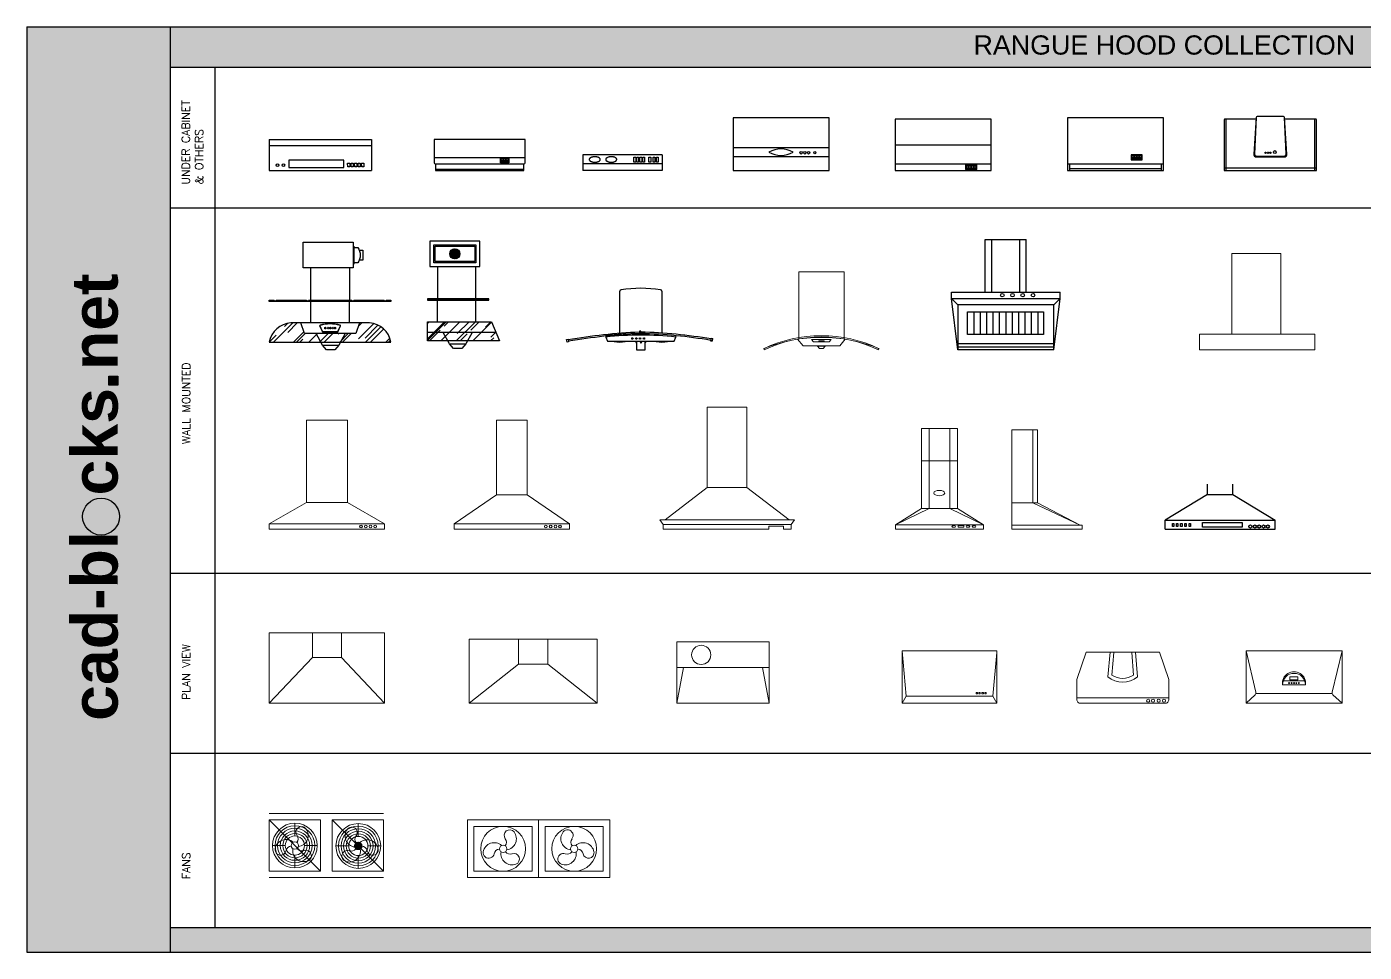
# Model space of a CAD drawing. Header units: millimetres. Extents: x 2424 to 19614, y 10629 to 17856.
# Drawn here: x 2424 to 12868, y 10629 to 17856 of the extents above; entities that cross this region are included whole.
import ezdxf

# ---------------------------------------------------------------- set-up
doc = ezdxf.new("R2010")
doc.units = ezdxf.units.MM
doc.layers.add('www.cad-blocks.net', color=7, linetype='Continuous')
doc.styles.get("Standard").update_dxf_attribs({"font": 'arial.ttf'})

# ---------------------------------------------------------------- blocks, each defined once
blk = doc.blocks.new('A$C36E23643')
at = {"linetype": 'Continuous'}
for p, q in [((0, 242), (799, 242)), ((0, 242), (0, 0)), ((799, 242), (799, 0)), ((0, 194), (799, 194)), ((0, 0), (799, 0)), ((581, 79), (152, 79)), ((152, 79), (152, 22)), ((152, 22), (581, 22)), ((581, 22), (581, 79)), ((613, 28), (611, 55)), ((611, 55), (628, 55)), ((628, 28), (613, 28)), ((628, 55), (628, 28)), ((639, 55), (656, 55)), ((640, 28), (639, 55)), ((656, 28), (640, 28)), ((656, 55), (656, 28)), ((668, 28), (666, 55)), ((666, 55), (683, 55)), ((683, 28), (668, 28)), ((683, 55), (683, 28)), ((695, 28), (693, 55)), ((693, 55), (710, 55)), ((710, 28), (695, 28)), ((710, 55), (710, 28)), ((722, 28), (720, 55)), ((720, 55), (737, 55)), ((737, 28), (722, 28)), ((737, 55), (737, 28))]:
    blk.add_line(p, q, dxfattribs=at)
for centre in [(64, 40), (110, 40)]:
    blk.add_circle(centre, 10.2, dxfattribs=at)
blk = doc.blocks.new('A$C606A7FB1')
for p, q in [((0, 240), (0, 58)), ((710, 240), (0, 240)), ((710, 58), (710, 240)), ((8, 50), (702, 50))]:
    blk.add_line(p, q)
at = {"linetype": 'ByBlock'}
for p, q in [((0, 100), (710, 100)), ((10, 50), (10, 0)), ((10, 10), (700, 10)), ((522, 77), (537, 77)), ((542, 77), (557, 77)), ((562, 77), (577, 77)), ((700, 0), (700, 50)), ((10, 0), (700, 0))]:
    blk.add_line(p, q, dxfattribs=at)
blk.add_lwpolyline([(518, 94), (582, 94), (582, 60), (518, 60)], close=True, dxfattribs=at)
for points in [[(524, 91), (535, 91, -0.414214), (538, 88), (538, 65, -0.414214), (535, 62), (524, 62, -0.414214), (521, 65), (521, 88, -0.414214)], [(524, 90), (535, 90, -0.414214), (537, 88), (537, 65, -0.414214), (535, 63), (524, 63, -0.414214), (522, 65), (522, 88, -0.414214)], [(544, 91), (555, 91, -0.414214), (558, 88), (558, 65, -0.414214), (555, 62), (544, 62, -0.414214), (541, 65), (541, 88, -0.414214)], [(544, 90), (555, 90, -0.414214), (557, 88), (557, 65, -0.414214), (555, 63), (544, 63, -0.414214), (542, 65), (542, 88, -0.414214)], [(564, 91), (575, 91, -0.414214), (578, 88), (578, 65, -0.414214), (575, 62), (564, 62, -0.414214), (561, 65), (561, 88, -0.414214)], [(564, 90), (575, 90, -0.414214), (577, 88), (577, 65, -0.414214), (575, 63), (564, 63, -0.414214), (562, 65), (562, 88, -0.414214)]]:
    blk.add_lwpolyline(points, format="xyb", close=True, dxfattribs=at)
for centre, start, end in [((8, 58), 180, 270), ((702, 58), 270, 0)]:
    blk.add_arc(centre, 8, start, end)
blk = doc.blocks.new('A$C7E8F0CE5')
for p, q in [((0, 410), (0, 0)), ((750, 410), (0, 410)), ((750, 0), (750, 410)), ((750, 175), (0, 175)), ((750, 105), (0, 105)), ((0, 0), (750, 0))]:
    blk.add_line(p, q)
for centre, radius in [((530, 137), 9.36), ((559, 137), 9.36), ((588, 137), 9.36), ((637, 138), 8.51)]:
    blk.add_circle(centre, radius)
for centre, radius, start, end in [((373, -30), 197, 61.2838, 118.7162), ((373, 302), 185, 239.357, 300.643)]:
    blk.add_arc(centre, radius, start, end)
blk = doc.blocks.new('A$C214B6FE5')
for p, q in [((0, 400), (0, 0)), ((750, 400), (0, 400)), ((750, 0), (750, 400)), ((0, 200), (750, 200)), ((0, 50), (750, 50)), ((0, 0), (750, 0))]:
    blk.add_line(p, q)
at = {"linetype": 'ByBlock'}
for p, q in [((557, 27), (572, 27)), ((577, 27), (592, 27)), ((597, 27), (612, 27)), ((617, 27), (632, 27))]:
    blk.add_line(p, q, dxfattribs=at)
for points in [[(551, 7), (638, 7), (638, 45), (551, 45)], [(553, 9), (636, 9), (636, 43), (553, 43)]]:
    blk.add_lwpolyline(points, close=True)
for points in [[(559, 41), (570, 41, -0.414214), (573, 38), (573, 15, -0.414214), (570, 12), (559, 12, -0.414214), (556, 15), (556, 38, -0.414214)], [(559, 40), (570, 40, -0.414214), (572, 38), (572, 15, -0.414214), (570, 13), (559, 13, -0.414214), (557, 15), (557, 38, -0.414214)], [(579, 41), (590, 41, -0.414214), (593, 38), (593, 15, -0.414214), (590, 12), (579, 12, -0.414214), (576, 15), (576, 38, -0.414214)], [(579, 40), (590, 40, -0.414214), (592, 38), (592, 15, -0.414214), (590, 13), (579, 13, -0.414214), (577, 15), (577, 38, -0.414214)], [(599, 41), (610, 41, -0.414214), (613, 38), (613, 15, -0.414214), (610, 12), (599, 12, -0.414214), (596, 15), (596, 38, -0.414214)], [(599, 40), (610, 40, -0.414214), (612, 38), (612, 15, -0.414214), (610, 13), (599, 13, -0.414214), (597, 15), (597, 38, -0.414214)], [(619, 41), (630, 41, -0.414214), (633, 38), (633, 15, -0.414214), (630, 12), (619, 12, -0.414214), (616, 15), (616, 38, -0.414214)], [(619, 40), (630, 40, -0.414214), (632, 38), (632, 15, -0.414214), (630, 13), (619, 13, -0.414214), (617, 15), (617, 38, -0.414214)]]:
    blk.add_lwpolyline(points, format="xyb", close=True, dxfattribs=at)
blk = doc.blocks.new('A$C76AB4C65')
for p, q in [((0, 410), (0, 0)), ((748, 410), (0, 410)), ((748, 0), (748, 410)), ((0, 50), (748, 50)), ((15, 50), (15, 0)), ((15, 15), (733, 15)), ((733, 0), (733, 50)), ((0, 0), (748, 0))]:
    blk.add_line(p, q)
at = {"linetype": 'ByBlock'}
for p, q in [((502, 101), (517, 101)), ((522, 101), (537, 101)), ((542, 101), (557, 101)), ((562, 101), (577, 101))]:
    blk.add_line(p, q, dxfattribs=at)
for points in [[(496, 82), (583, 82), (583, 120), (496, 120)], [(498, 84), (581, 84), (581, 118), (498, 118)]]:
    blk.add_lwpolyline(points, close=True)
for points in [[(504, 115), (515, 115, -0.414214), (518, 112), (518, 89, -0.414214), (515, 86), (504, 86, -0.414214), (501, 89), (501, 112, -0.414214)], [(504, 114), (515, 114, -0.414214), (517, 112), (517, 89, -0.414214), (515, 87), (504, 87, -0.414214), (502, 89), (502, 112, -0.414214)], [(524, 115), (535, 115, -0.414214), (538, 112), (538, 89, -0.414214), (535, 86), (524, 86, -0.414214), (521, 89), (521, 112, -0.414214)], [(524, 114), (535, 114, -0.414214), (537, 112), (537, 89, -0.414214), (535, 87), (524, 87, -0.414214), (522, 89), (522, 112, -0.414214)], [(544, 115), (555, 115, -0.414214), (558, 112), (558, 89, -0.414214), (555, 86), (544, 86, -0.414214), (541, 89), (541, 112, -0.414214)], [(544, 114), (555, 114, -0.414214), (557, 112), (557, 89, -0.414214), (555, 87), (544, 87, -0.414214), (542, 89), (542, 112, -0.414214)], [(564, 115), (575, 115, -0.414214), (578, 112), (578, 89, -0.414214), (575, 86), (564, 86, -0.414214), (561, 89), (561, 112, -0.414214)], [(564, 114), (575, 114, -0.414214), (577, 112), (577, 89, -0.414214), (575, 87), (564, 87, -0.414214), (562, 89), (562, 112, -0.414214)]]:
    blk.add_lwpolyline(points, format="xyb", close=True, dxfattribs=at)
blk = doc.blocks.new('A$C77DF18DA')
for p, q in [((462, 420), (258, 420)), ((0, 395), (0, 0)), ((249, 400), (5, 400)), ((12, 400), (12, 0)), ((250, 413), (231, 126)), ((250, 413), (237, 127)), ((483, 127), (470, 413)), ((489, 126), (470, 413)), ((715, 400), (471, 400)), ((708, 0), (708, 400)), ((720, 0), (720, 395)), ((251, 105), (469, 105)), ((252, 111), (468, 111)), ((0, 20), (720, 20)), ((0, 0), (720, 0))]:
    blk.add_line(p, q)
for centre, radius in [((322, 138), 5.32), ((341, 138), 5.32), ((360, 138), 5.32), ((395, 143), 11)]:
    blk.add_circle(centre, radius)
for centre, radius, start, end in [((258, 412), 8, 90, 176.367), ((462, 412), 8, 3.633, 90), ((5, 395), 5, 90, 180), ((715, 395), 5, 0, 90), ((251, 125), 20, 176.367, 270), ((252, 126), 15, 177.567, 270), ((468, 126), 15, 270, 2.433), ((469, 125), 20, 270, 3.633)]:
    blk.add_arc(centre, radius, start, end)
blk = doc.blocks.new('A$C5C6746E5')
for p, q in [((620, 120), (0, 120)), ((0, 120), (0, 0)), ((620, 120), (620, 0)), ((620, 50), (0, 50)), ((620, 0), (0, 0))]:
    blk.add_line(p, q)
at = {"flags": 128}
for points in [[(137, 85), (137, 86), (137, 88), (137, 89), (136, 91), (135, 92), (134, 94), (133, 95), (131, 96), (129, 97), (128, 99), (126, 100), (124, 101), (121, 102), (119, 103), (116, 103), (114, 104), (111, 105), (108, 105), (106, 106), (103, 106), (100, 106), (97, 106), (94, 106), (91, 106), (88, 106), (85, 106), (82, 105), (79, 105), (77, 104), (74, 104), (72, 103), (69, 102), (67, 101), (65, 100), (63, 99), (61, 98), (59, 97), (57, 96), (56, 94), (55, 93), (54, 92), (53, 90), (52, 89), (52, 87), (52, 86), (52, 84), (52, 83), (52, 81), (53, 80), (54, 78), (55, 77), (56, 76), (57, 74), (59, 73), (61, 72), (63, 71), (65, 70), (67, 69), (69, 68), (72, 67), (74, 66), (77, 66), (79, 65), (82, 65), (85, 64), (88, 64), (91, 64), (94, 64), (97, 64), (100, 64), (103, 64), (106, 64), (108, 65), (111, 65), (114, 66), (116, 67), (119, 67), (121, 68), (124, 69), (126, 70), (128, 71), (129, 73), (131, 74), (133, 75), (134, 76), (135, 78), (136, 79), (137, 81), (137, 82), (137, 84)], [(266, 85), (266, 86), (266, 88), (265, 89), (264, 91), (263, 92), (262, 94), (261, 95), (260, 96), (258, 97), (256, 99), (254, 100), (252, 101), (250, 102), (247, 103), (245, 103), (242, 104), (240, 105), (237, 105), (234, 106), (231, 106), (228, 106), (225, 106), (222, 106), (219, 106), (216, 106), (214, 106), (211, 105), (208, 105), (205, 104), (203, 104), (200, 103), (198, 102), (195, 101), (193, 100), (191, 99), (189, 98), (187, 97), (186, 96), (185, 94), (183, 93), (182, 92), (182, 90), (181, 89), (181, 87), (180, 86), (180, 84), (181, 83), (181, 81), (182, 80), (182, 78), (183, 77), (185, 76), (186, 74), (187, 73), (189, 72), (191, 71), (193, 70), (195, 69), (198, 68), (200, 67), (203, 66), (205, 66), (208, 65), (211, 65), (214, 64), (216, 64), (219, 64), (222, 64), (225, 64), (228, 64), (231, 64), (234, 64), (237, 65), (240, 65), (242, 66), (245, 67), (247, 67), (250, 68), (252, 69), (254, 70), (256, 71), (258, 73), (260, 74), (261, 75), (262, 76), (263, 78), (264, 79), (265, 81), (266, 82), (266, 84)]]:
    blk.add_lwpolyline(points, close=True, dxfattribs=at)
for points in [[(414, 65), (400, 65), (400, 102), (414, 102)], [(435, 65), (422, 65), (422, 102), (435, 102)], [(461, 65), (447, 65), (447, 102), (461, 102)], [(482, 65), (469, 65), (469, 102), (482, 102)], [(531, 65), (517, 65), (517, 102), (531, 102)], [(564, 65), (550, 65), (550, 102), (564, 102)], [(589, 65), (576, 65), (576, 102), (589, 102)]]:
    blk.add_lwpolyline(points, close=True)
blk = doc.blocks.new('A$C63E36FB4')
at = {"ltscale": 1000}
for p, q in [((414, 133), (414, 457)), ((744, 457), (744, 133)), ((304, 110), (305, 99)), ((568, 144), (568, 122)), ((579, 144), (568, 144)), ((568, 122), (579, 122)), ((579, 122), (579, 144)), ((853, 99), (854, 110)), ((0, 81), (11, 83)), ((5, 59), (0, 81)), ((15, 61), (5, 59)), ((11, 83), (15, 61)), ((305, 99), (318, 66)), ((318, 66), (840, 66)), ((370, 64), (370, 66)), ((370, 64), (458, 64)), ((458, 66), (458, 64)), ((541, 66), (541, 59)), ((541, 59), (546, 59)), ((546, 66), (546, 0)), ((546, 0), (612, 0)), ((577, 59), (577, 66)), ((584, 59), (577, 59)), ((584, 66), (584, 59)), ((612, 0), (612, 66)), ((617, 59), (612, 59)), ((617, 66), (617, 59)), ((700, 64), (700, 66)), ((788, 64), (700, 64)), ((788, 66), (788, 64)), ((840, 66), (853, 99)), ((1125, 68), (1130, 90)), ((1136, 66), (1125, 68)), ((1130, 90), (1140, 88)), ((1140, 88), (1136, 66))]:
    blk.add_line(p, q, dxfattribs=at)
for centre in [(514, 88), (544, 88), (573, 88), (603, 88)]:
    blk.add_circle(centre, 5.66, dxfattribs=at)
for centre, radius, start, end in [((425, 457), 11, 90, 180), ((579, -517), 997, 81.1114, 98.8886), ((733, 457), 11, 0, 90), ((764, -4232), 4374, 92.5695, 99.9017), ((765, -4235), 4366, 92.5799, 99.8946), ((579, -2371), 2496, 90.2523, 96.325), ((579, -2371), 2485, 90, 96.325), ((459, -3908), 4048, 80.479, 88.2986), ((459, -3910), 4039, 80.488, 88.2915), ((579, -2371), 2496, 83.675, 90), ((579, -2371), 2485, 83.675, 90), ((414, 292), 232, 259.085, 280.915), ((545, 58), 3.83, 157.6084, 288.7068), ((580, 58), 3.83, 157.6084, 22.3916), ((613, 58), 3.83, 251.2932, 22.3916), ((744, 292), 232, 259.085, 280.915)]:
    blk.add_arc(centre, radius, start, end, dxfattribs=at)
blk = doc.blocks.new('A$C5EDC545E')
at = {"ltscale": 1000}
h = blk.add_hatch(dxfattribs=at)
h.set_pattern_fill('AR-RROOF', color=256, scale=5, angle=45, style=0)
h.set_pattern_definition([(45, (-25163.13, -12504.26), (107.7631, 287.3682), [1905, -254, 635, -127]), (45, (-25088.6, -12339.92), (-209.24, 29.6348), [381, -41.91, 762, -95.25]), (45, (-25194.56, -12383.03), (406.8056, 527.14103), [1016, -177.8, 508, -127])])
h.paths.add_polyline_path([(782, 209), (705, 209), (675, 126), (592, 126), (555, 59), (950, 59, 0.350321)])
h.paths.add_polyline_path([(592, 126), (366, 126), (403, 59), (555, 59)])
h.paths.add_polyline_path([(366, 126), (275, 126), (245, 209), (168, 209, 0.350321), (0, 59), (403, 59)])
for p, q in [((660, 799), (660, 679)), ((625, 639), (325, 639)), ((0, 382), (950, 382)), ((325, 209), (325, 377)), ((625, 209), (625, 377)), ((416, 35), (542, 35))]:
    blk.add_line(p, q, dxfattribs=at)
for points in [[(325, 387), (325, 639), (265, 639), (265, 839), (655, 839), (655, 639), (625, 639), (625, 387)], [(702, 779), (730, 779), (730, 700), (702, 700)], [(705, 209), (675, 126), (275, 126), (245, 209)], [(592, 126), (542, 35), (511, 0), (446, 0), (416, 35), (366, 126)]]:
    blk.add_lwpolyline(points, dxfattribs=at)
blk.add_lwpolyline([(655, 809), (660, 809), (660, 799), (690, 799, -0.328449), (690, 679), (660, 679), (660, 669), (655, 669)], format="xyb", dxfattribs=at)
for points in [[(289, 387, 0.811251), (305, 387), (645, 387, 0.811251), (661, 387), (896, 387, 0.811251), (912, 387), (950, 387), (950, 377), (0, 377), (0, 387), (38, 387, 0.811251), (54, 387)], [(168, 209, 0.350321), (0, 59), (950, 59, 0.350321), (782, 209)], [(416, 141), (534, 141, 0.296734), (538, 144), (557, 186, 0.394813), (554, 192, 0.149794), (396, 192, 0.394813), (393, 186), (412, 144, 0.296734)], [(416, 143), (534, 143, 0.296734), (536, 145), (555, 186, 0.379299), (553, 190, 0.149595), (397, 190, 0.379299), (395, 186), (414, 145, 0.296734)]]:
    blk.add_lwpolyline(points, format="xyb", close=True, dxfattribs=at)
for centre in [(438, 169), (460, 169), (477, 169), (496, 169), (513, 169)]:
    blk.add_ellipse(centre, major_axis=(0, -6.59), ratio=0.728813, dxfattribs=at)
blk = doc.blocks.new('A$C4D057CBC')
at = {"ltscale": 1000}
h = blk.add_hatch(dxfattribs=at)
h.set_pattern_fill('ANSI31', color=256, scale=2, style=0)
h.set_pattern_definition([(45, (-26309.847, -12504.26), (-4.490128, 4.490128), [])])
h.paths.add_polyline_path([(255, 739, 1), (175, 739, 1)])
h = blk.add_hatch(dxfattribs=at)
h.set_pattern_fill('AR-RROOF', color=256, scale=5, angle=45, style=0)
h.set_pattern_definition([(45, (-26309.85, -12504.26), (107.7631, 287.3682), [1905, -254, 635, -127]), (45, (-26235.31, -12339.92), (-209.24, 29.6348), [381, -41.91, 762, -95.25]), (45, (-26341.28, -12383.03), (406.8056, 527.14103), [1016, -177.8, 508, -127])])
h.paths.add_polyline_path([(500, 209), (0, 209), (0, 126), (536, 126)])
h.paths.add_polyline_path([(124, 126), (0, 126), (1, 59), (161, 59)])
h.paths.add_polyline_path([(350, 126), (124, 126), (161, 59), (313, 59)])
h.paths.add_polyline_path([(536, 126), (350, 126), (313, 59), (564, 59)])
for p, q in [((80, 639), (380, 639)), ((224, 679), (254, 679)), ((0, 382), (480, 382)), ((80, 209), (80, 377)), ((380, 209), (380, 377)), ((536, 126), (0, 126)), ((174, 35), (300, 35))]:
    blk.add_line(p, q, dxfattribs=at)
for points in [[(380, 387), (380, 639), (410, 639), (410, 839), (20, 839), (20, 639), (80, 639), (80, 387)], [(350, 126), (300, 35), (270, 0), (205, 0), (174, 35), (124, 126)]]:
    blk.add_lwpolyline(points, dxfattribs=at)
for points in [[(380, 809), (380, 669), (50, 669), (50, 809)], [(60, 799), (370, 799), (370, 679), (60, 679)], [(480, 377), (480, 387), (0, 387), (0, 377)], [(564, 59), (0, 59), (0, 126), (0, 209), (500, 209)]]:
    blk.add_lwpolyline(points, close=True, dxfattribs=at)
blk.add_circle((215, 739), 40, dxfattribs=at)
blk = doc.blocks.new('A$C2C4B4A80')
for p, q in [((330, 270), (330, 350)), ((530, 270), (530, 350)), ((330, 270), (0, 70)), ((330, 270), (530, 270)), ((530, 270), (860, 70)), ((0, 70), (860, 70)), ((0, 0), (0, 70)), ((57, 44), (69, 44)), ((57, 20), (57, 44)), ((69, 20), (57, 20)), ((69, 44), (69, 20)), ((88, 44), (100, 44)), ((88, 20), (88, 44)), ((100, 20), (88, 20)), ((100, 44), (100, 20)), ((121, 44), (133, 44)), ((121, 20), (121, 44)), ((133, 20), (121, 20)), ((133, 44), (133, 20)), ((153, 44), (165, 44)), ((153, 20), (153, 44)), ((165, 20), (153, 20)), ((165, 44), (165, 20)), ((187, 44), (199, 44)), ((187, 20), (187, 44)), ((199, 20), (187, 20)), ((199, 44), (199, 20)), ((293, 52), (602, 52)), ((293, 14), (293, 52)), ((602, 14), (293, 14)), ((602, 52), (602, 14)), ((860, 0), (860, 70)), ((0, 0), (860, 0))]:
    blk.add_line(p, q)
for centre in [(666, 20), (701, 20), (735, 20), (769, 20), (802, 20)]:
    blk.add_circle(centre, 12.1)
blk = doc.blocks.new('A$C2EC52A36')
at = {"lineweight": 5}
for p, q in [((290, 850), (610, 850)), ((290, 208), (290, 850)), ((290, 850), (290, 607)), ((610, 850), (610, 208)), ((610, 850), (610, 607)), ((0, 40), (290, 208)), ((610, 208), (290, 208)), ((610, 208), (900, 40)), ((900, 40), (0, 40)), ((0, 40), (0, 0)), ((900, 0), (900, 40)), ((0, 0), (900, 0))]:
    blk.add_line(p, q, dxfattribs=at)
for centre in [(716, 20), (753, 20), (790, 20), (826, 20)]:
    blk.add_circle(centre, 10.7, dxfattribs=at)
blk = doc.blocks.new('A$C41CE16C3')
at = {"lineweight": 5}
for p, q in [((330, 266), (330, 850)), ((330, 850), (570, 850)), ((570, 850), (570, 266)), ((0, 40), (330, 266)), ((570, 266), (330, 266)), ((570, 266), (900, 40)), ((0, 40), (0, 0)), ((900, 40), (0, 40)), ((900, 0), (900, 40)), ((0, 0), (900, 0))]:
    blk.add_line(p, q, dxfattribs=at)
for centre in [(716, 20), (753, 20), (790, 20), (826, 20)]:
    blk.add_circle(centre, 10.7, dxfattribs=at)
blk = doc.blocks.new('A$C7FED5E5C')
at = {"lineweight": 5}
for p, q in [((370, 325), (370, 951)), ((370, 951), (680, 951)), ((680, 325), (680, 951)), ((40, 72), (370, 325)), ((680, 325), (370, 325)), ((680, 325), (1010, 72)), ((1050, 72), (0, 72)), ((0, 72), (25, 36)), ((25, 36), (25, 0)), ((25, 36), (1025, 36)), ((1050, 72), (1025, 36)), ((1025, 36), (1025, 0)), ((852, 0), (25, 0)), ((1025, 0), (965, 0))]:
    blk.add_line(p, q, dxfattribs=at)
blk.add_lwpolyline([(852, 0), (852, 22), (965, 22), (965, 0)], dxfattribs=at)
blk = doc.blocks.new('A$C7F207689')
at = {"lineweight": 5}
for p, q in [((204, 784), (484, 784)), ((204, 160), (204, 784)), ((264, 160), (264, 784)), ((424, 160), (424, 784)), ((484, 160), (484, 784)), ((204, 533), (484, 533)), ((204, 160), (0, 32)), ((264, 160), (0, 32)), ((204, 160), (484, 160)), ((424, 160), (688, 32)), ((484, 160), (688, 32)), ((0, 0), (0, 32)), ((0, 32), (344, 32)), ((688, 32), (344, 32)), ((688, 0), (688, 32)), ((344, 0), (0, 0)), ((344, 0), (688, 0))]:
    blk.add_line(p, q, dxfattribs=at)
blk.add_lwpolyline([(489, 28), (534, 28), (534, 15), (489, 15)], close=True, dxfattribs=at)
for centre, major_axis, ratio in [((343, 281), (42.4, 0), 0.499629), ((456, 20), (14.3, 0), 0.444445), ((566, 20), (14.3, 0), 0.444445), ((615, 20), (14.3, 0), 0.444445)]:
    blk.add_ellipse(centre, major_axis=major_axis, ratio=ratio, dxfattribs=at)
blk = doc.blocks.new('A$C47431D45')
at = {"lineweight": 5}
for p, q in [((200, 774), (0, 774)), ((0, 0), (0, 774)), ((164, 204), (164, 774)), ((200, 774), (200, 204)), ((200, 204), (0, 204)), ((164, 204), (535, 29)), ((535, 29), (200, 204)), ((550, 29), (0, 29)), ((550, 0), (550, 29)), ((0, 0), (550, 0))]:
    blk.add_line(p, q, dxfattribs=at)
blk = doc.blocks.new('A$C74694381')
at = {"lineweight": 5}
for p, q in [((273, 84), (273, 608)), ((273, 608), (627, 608)), ((627, 85), (627, 608)), ((0, 9), (4, 0)), ((264, 83), (307, 31)), ((307, 31), (593, 31)), ((373, 81), (389, 61)), ((373, 81), (527, 81)), ((389, 61), (511, 61)), ((420, 27), (450, 27)), ((420, 27), (436, 11)), ((429, 70), (429, 67)), ((438, 70), (429, 70)), ((429, 67), (438, 67)), ((436, 11), (450, 11)), ((438, 67), (438, 70)), ((439, 70), (439, 67)), ((449, 70), (439, 70)), ((439, 67), (449, 67)), ((449, 67), (449, 70)), ((480, 27), (450, 27)), ((464, 11), (450, 11)), ((451, 70), (451, 67)), ((460, 70), (451, 70)), ((451, 67), (460, 67)), ((460, 67), (460, 70)), ((461, 70), (461, 67)), ((471, 70), (461, 70)), ((461, 67), (471, 67)), ((480, 27), (464, 11)), ((471, 67), (471, 70)), ((527, 81), (511, 61)), ((637, 84), (593, 31)), ((896, 0), (900, 9))]:
    blk.add_line(p, q, dxfattribs=at)
for radius in [1048, 1038]:
    blk.add_arc((450, -938), radius, 64.5792, 115.4208, dxfattribs=at)
at = {"lineweight": 9}
blk.add_arc((450, -1095), 1192, 67.8292, 112.1708, dxfattribs=at)
blk = doc.blocks.new('A$C271D2F1F')
at = {"lineweight": 5}
for p, q in [((336, 357), (0, 0)), ((564, 357), (900, 0))]:
    blk.add_line(p, q, dxfattribs=at)
for points in [[(900, 550), (0, 550), (0, 0), (900, 0)], [(336, 550), (564, 550), (564, 357), (336, 357)]]:
    blk.add_lwpolyline(points, close=True, dxfattribs=at)
blk = doc.blocks.new('A$C683E490C')
at = {"lineweight": 5}
for p, q in [((386, 307), (0, 0)), ((614, 307), (1000, 0))]:
    blk.add_line(p, q, dxfattribs=at)
for points in [[(0, 500), (1000, 500), (1000, 0), (0, 0)], [(386, 500), (614, 500), (614, 307), (386, 307)]]:
    blk.add_lwpolyline(points, close=True, dxfattribs=at)
blk = doc.blocks.new('A$C148A6BC1')
at = {"lineweight": 5}
for p, q in [((0, 0), (52, 280)), ((0, 280), (720, 280)), ((720, 0), (668, 280))]:
    blk.add_line(p, q, dxfattribs=at)
blk.add_lwpolyline([(0, 0), (720, 0), (720, 480), (0, 480)], close=True, dxfattribs=at)
blk.add_circle((190, 378), 75, dxfattribs=at)
blk = doc.blocks.new('A$C30FE0C29')
at = {"lineweight": -3}
for p, q in [((265, 749), (265, 860)), ((265, 860), (585, 860)), ((315, 450), (315, 860)), ((535, 450), (535, 860)), ((585, 450), (585, 860)), ((265, 450), (265, 749)), ((0, 400), (0, 450)), ((850, 400), (850, 450)), ((50, 350), (0, 400)), ((50, 0), (0, 400)), ((800, 350), (50, 350)), ((50, 350), (50, 0)), ((800, 0), (850, 400)), ((800, 350), (850, 400)), ((800, 0), (800, 350)), ((127, 119), (127, 296)), ((177, 119), (177, 296)), ((227, 119), (227, 296)), ((277, 119), (277, 296)), ((327, 119), (327, 296)), ((377, 119), (377, 296)), ((427, 119), (427, 296)), ((477, 119), (477, 296)), ((527, 119), (527, 296)), ((577, 119), (577, 296)), ((627, 119), (627, 296)), ((677, 119), (677, 296)), ((50, 50), (800, 50))]:
    blk.add_line(p, q, dxfattribs=at)
blk.add_line((0, 450), (850, 450))
for points in [[(0, 400), (850, 400)], [(800, 20), (50, 20)], [(800, 0), (50, 0)]]:
    blk.add_lwpolyline(points, dxfattribs=at)
blk.add_lwpolyline([(127, 296), (719, 296), (719, 119), (127, 119)], close=True, dxfattribs=at)
for centre in [(398, 426), (477, 426), (557, 426), (638, 426)]:
    blk.add_circle(centre, 13.8, dxfattribs=at)
blk = doc.blocks.new('A$C1B6832E8')
at = {"lineweight": 5}
for p, q in [((252, 752), (252, 121)), ((634, 752), (252, 752)), ((634, 121), (634, 752)), ((0, 121), (0, 0)), ((900, 121), (0, 121)), ((252, 121), (634, 121)), ((900, 0), (900, 121)), ((0, 0), (900, 0))]:
    blk.add_line(p, q, dxfattribs=at)
blk = doc.blocks.new('A$C3C606D9F')
at = {"lineweight": 5}
for p, q in [((0, 410), (0, 0)), ((740, 410), (0, 410)), ((0, 410), (32, 56)), ((708, 56), (740, 398)), ((740, 0), (740, 410)), ((32, 56), (0, 0)), ((32, 56), (708, 56)), ((577, 75), (577, 85)), ((577, 85), (588, 85)), ((588, 75), (577, 75)), ((588, 85), (588, 75)), ((599, 75), (599, 85)), ((599, 85), (610, 85)), ((610, 75), (599, 75)), ((610, 85), (610, 75)), ((623, 75), (623, 85)), ((623, 85), (635, 85)), ((635, 75), (623, 75)), ((635, 85), (635, 75)), ((645, 75), (645, 85)), ((645, 85), (657, 85)), ((657, 75), (645, 75)), ((657, 85), (657, 75)), ((708, 56), (740, 0)), ((0, 0), (740, 0))]:
    blk.add_line(p, q, dxfattribs=at)
blk = doc.blocks.new('A$C11B6693B')
at = {"lineweight": 5}
for p, q in [((73, 400), (647, 400)), ((243, 207), (260, 400)), ((274, 221), (290, 397)), ((443, 221), (430, 398)), ((474, 207), (460, 400)), ((0, 42), (720, 42))]:
    blk.add_line(p, q, dxfattribs=at)
blk.add_lwpolyline([(73, 400), (0, 187), (0, 30, 0.414214), (30, 0), (690, 0, 0.414214), (720, 30), (720, 187)], format="xyb", dxfattribs=at)
blk.add_lwpolyline([(647, 400), (720, 187)], dxfattribs=at)
for centre in [(558, 20), (596, 20), (640, 20), (681, 20)]:
    blk.add_circle(centre, 12.1, dxfattribs=at)
for radius, start, end in [(148, 234.9491, 304.7463), (178, 229.1769, 310.4411)]:
    blk.add_arc((359, 342), radius, start, end, dxfattribs=at)
blk = doc.blocks.new('A$C0FB259EA')
at = {"lineweight": 5}
for p, q in [((750, 410), (0, 410)), ((0, 410), (77, 87)), ((0, 410), (0, 0)), ((750, 410), (673, 87)), ((750, 0), (750, 410)), ((285, 145), (465, 145)), ((291, 175), (459, 175)), ((343, 184), (343, 208)), ((343, 208), (404, 208)), ((404, 184), (343, 184)), ((404, 208), (404, 184)), ((72, 67), (0, 0)), ((77, 76), (673, 76)), ((285, 76), (465, 76)), ((678, 67), (750, 0)), ((0, 0), (750, 0))]:
    blk.add_line(p, q, dxfattribs=at)
for centre in [(336, 158), (356, 158), (375, 158), (393, 158), (412, 158)]:
    blk.add_circle(centre, 3.32, dxfattribs=at)
for centre, radius, start, end in [((375, 156), 90.7, 352.8787, 187.1213), ((375, 144), 90, 0.7072, 179.2928), ((58, 82), 20, 313.3175, 13.4478), ((692, 82), 20, 166.5522, 226.6825)]:
    blk.add_arc(centre, radius, start, end, dxfattribs=at)
blk = doc.blocks.new('A$C6384139F')
at = {"lineweight": 5}
for p, q in [((0, 500), (892, 500)), ((0, 450), (0, 50)), ((400, 450), (0, 450)), ((400, 50), (0, 450)), ((200, 325), (200, 425)), ((400, 50), (400, 450)), ((492, 450), (492, 50)), ((892, 450), (492, 450)), ((892, 50), (492, 450)), ((695, 322), (695, 422)), ((892, 50), (892, 450)), ((125, 250), (25, 250)), ((275, 250), (375, 250)), ((620, 247), (520, 247)), ((666, 242), (700, 276)), ((666, 246), (696, 276)), ((666, 251), (691, 276)), ((666, 246), (696, 276)), ((667, 239), (704, 275)), ((668, 257), (685, 275)), ((669, 236), (707, 274)), ((670, 233), (710, 272)), ((672, 230), (712, 270)), ((672, 230), (712, 270)), ((674, 228), (715, 268)), ((676, 225), (717, 266)), ((679, 223), (719, 263)), ((682, 222), (721, 261)), ((685, 220), (722, 257)), ((685, 220), (722, 257)), ((688, 219), (723, 254)), ((692, 219), (724, 250)), ((697, 219), (724, 246)), ((702, 220), (723, 240)), ((710, 223), (719, 233)), ((710, 223), (719, 233)), ((770, 247), (870, 247)), ((200, 175), (200, 75)), ((695, 172), (695, 72)), ((0, 50), (400, 50)), ((492, 50), (892, 50)), ((0, 0), (892, 0))]:
    blk.add_line(p, q, dxfattribs=at)
for centre, radius in [((200, 250), 175), ((695, 247), 175), ((695, 247), 175), ((200, 250), 155), ((200, 250), 135), ((200, 250), 115), ((200, 250), 95), ((200, 250), 75), ((695, 247), 155), ((695, 247), 135), ((695, 247), 115), ((695, 247), 95), ((695, 247), 95), ((695, 247), 75), ((200, 250), 28.8), ((200, 250), 28.8), ((200, 250), 28.8), ((695, 247), 28.8), ((695, 247), 28.8), ((695, 247), 28.8)]:
    blk.add_circle(centre, radius, dxfattribs=at)
for centre, radius, start, end in [((251, 355), 43.2, 38.2268, 218.2268), ((183, 302), 43.2, 320.1144, 38.2268), ((217, 328), 86.4, 277.0535, 38.2268), ((678, 325), 86.4, 141.7732, 262.9465), ((644, 352), 43.2, 321.7732, 141.7732), ((712, 299), 43.2, 141.7732, 219.8856), ((88, 219), 43.2, 169.6162, 349.6162), ((130, 211), 86.4, 48.4428, 169.6162), ((173, 203), 43.2, 91.5038, 169.6162), ((269, 211), 86.4, 169.8426, 291.016), ((254, 251), 43.2, 212.9036, 291.016), ((285, 170), 43.2, 291.016, 111.016), ((610, 168), 43.2, 68.984, 248.984), ((625, 208), 86.4, 248.984, 10.1574), ((640, 249), 43.2, 248.984, 327.0964), ((765, 209), 86.4, 10.3838, 131.5572), ((721, 202), 43.2, 10.3838, 88.4962), ((807, 217), 43.2, 190.3838, 10.3838)]:
    blk.add_arc(centre, radius, start, end, dxfattribs=at)
blk = doc.blocks.new('A$C21175B83')
at = {"lineweight": 5}
for p, q in [((1110, 450), (0, 450)), ((0, 450), (0, 0)), ((555, 450), (555, 0)), ((1110, 450), (1110, 0)), ((505, 400), (50, 400)), ((50, 50), (50, 400)), ((505, 50), (505, 400)), ((605, 400), (1060, 400)), ((605, 50), (605, 400)), ((1060, 50), (1060, 400)), ((1110, 0), (0, 0)), ((505, 50), (50, 50)), ((605, 50), (1060, 50))]:
    blk.add_line(p, q, dxfattribs=at)
for centre, radius in [((278, 225), 175), ((833, 225), 175), ((278, 225), 28.8), ((278, 225), 28.8), ((278, 225), 28.8), ((833, 225), 28.8), ((833, 225), 28.8), ((833, 225), 28.8)]:
    blk.add_circle(centre, radius, dxfattribs=at)
for centre, radius, start, end in [((329, 330), 43.2, 38.2268, 218.2268), ((295, 303), 86.4, 277.0535, 38.2268), ((815, 303), 86.4, 141.7732, 262.9465), ((781, 330), 43.2, 321.7732, 141.7732), ((208, 186), 86.4, 48.4428, 169.6162), ((250, 178), 43.2, 91.5038, 169.6162), ((260, 277), 43.2, 320.1144, 38.2268), ((850, 277), 43.2, 141.7732, 219.8856), ((902, 186), 86.4, 10.3838, 131.5572), ((860, 178), 43.2, 10.3838, 88.4962), ((165, 194), 43.2, 169.6162, 349.6162), ((347, 186), 86.4, 169.8426, 291.016), ((332, 226), 43.2, 212.9036, 291.016), ((362, 145), 43.2, 291.016, 111.016), ((748, 145), 43.2, 68.984, 248.984), ((763, 186), 86.4, 248.984, 10.1574), ((778, 226), 43.2, 248.984, 327.0964), ((945, 194), 43.2, 190.3838, 10.3838)]:
    blk.add_arc(centre, radius, start, end, dxfattribs=at)
blk = doc.blocks.new('FORMAT')
at = {"layer": 'www.cad-blocks.net', "true_color": 0x444444}
blk.add_hatch(color=250, dxfattribs=at).paths.add_polyline_path([(3543, 17856), (2424, 17856), (2424, 10629), (3543, 10629)])
at = {"layer": 'www.cad-blocks.net', "true_color": 0x546d8e}
h = blk.add_hatch(color=155, dxfattribs=at)
h.set_gradient(color1=(68, 68, 68), color2=(84, 109, 142), tint=1)
h.paths.add_polyline_path([(3543, 17856), (3543, 17542), (19614, 17542), (19614, 17856)])
for points in [[(3064, 15127), (3064, 15057), (3135, 15057), (3135, 15127)], [(2860, 14031, 1), (3148, 14031, 1)]]:
    blk.add_hatch(color=155, dxfattribs=at).paths.add_polyline_path(points)
h = blk.add_hatch(color=155, dxfattribs=at)
h.set_gradient(color1=(68, 68, 68), color2=(84, 109, 142), tint=1)
h.paths.add_polyline_path([(3543, 10823), (3543, 10629), (19614, 10629), (19614, 10823)])
at = {"layer": 'www.cad-blocks.net', "color": 250, "true_color": 0x444444}
for p, q in [((2424, 17856), (3543, 17856)), ((2424, 17856), (2424, 10629)), ((3543, 17856), (3543, 10629)), ((2424, 10629), (3543, 10629))]:
    blk.add_line(p, q, dxfattribs=at)
at = {"layer": 'www.cad-blocks.net'}
blk.add_line((3543, 17856), (3543, 10629), dxfattribs=at)
at = {"layer": 'www.cad-blocks.net', "color": 155, "true_color": 0x546d8e}
for p, q in [((3543, 17856), (19614, 17856)), ((3543, 17542), (19614, 17542)), ((3543, 17542), (19614, 17542)), ((3543, 17542), (3543, 10823)), ((3543, 17542), (19614, 17542)), ((3893, 17542), (3893, 10823)), ((3543, 16443), (19614, 16443)), ((3543, 13590), (19614, 13590)), ((3543, 12184), (19614, 12184)), ((3543, 10823), (19614, 10823)), ((3543, 10823), (19614, 10823)), ((3543, 10823), (19614, 10823)), ((3543, 10629), (19614, 10629))]:
    blk.add_line(p, q, dxfattribs=at)
blk.add_lwpolyline([(3064, 15057), (3064, 15127), (3135, 15127), (3135, 15057)], close=True, dxfattribs=at)
blk.add_circle((3004, 14031), 144, dxfattribs=at)
at = {"layer": 'www.cad-blocks.net', "insert": (9817, 17789), "char_height": 150, "attachment_point": 1}
blk.add_mtext_dynamic_manual_height_columns('{\\C255;\\c16777215;RANGUE HOOD COLLECTION}', width=25984.47, gutter_width=12.5, heights=[0], dxfattribs=at)
at = {"layer": 'www.cad-blocks.net', "color": 155, "true_color": 0x546d8e, "char_height": 62.5, "attachment_point": 1, "rotation": 90}
for s, width, insert in [('{\\Fsimplex|c0;UNDER CABINET & OTHERS}', 770.32, (3634, 16624)), ('{\\Fsimplex|c0;WALL MOUNTED}', 5331.34, (3638, 14597)), ('{\\Fsimplex|c0;PLAN VIEW}', 5331.34, (3638, 12599)), ('{\\Fsimplex|c0;FANS}', 5331.34, (3638, 11200))]:
    blk.add_mtext_dynamic_manual_height_columns(s, width=width, gutter_width=12.5, heights=[0], dxfattribs=dict(at, insert=insert))
at = {"layer": 'www.cad-blocks.net', "insert": (2774, 12436), "char_height": 360, "attachment_point": 1, "rotation": 90}
blk.add_mtext_dynamic_manual_height_columns('{\\fArial|b1|i0|c0|p34;\\C255;\\c16777215;cad-bl  cks net}', width=33614.95, gutter_width=12.5, heights=[0], dxfattribs=at)

msp = doc.modelspace()

# ---------------------------------------------------------------- block references
for name, p in [('A$C7E8F0CE5', (7941, 16735)), ('A$C214B6FE5', (9204, 16735)), ('A$C76AB4C65', (10552, 16735)), ('A$C77DF18DA', (11775, 16735)), ('A$C36E23643', (4318, 16735)), ('A$C606A7FB1', (5606, 16735)), ('A$C5C6746E5', (6765, 16735)), ('A$C30FE0C29', (9644, 15334)), ('A$C5EDC545E', (4318, 15334)), ('A$C4D057CBC', (5552, 15344)), ('A$C1B6832E8', (11582, 15334)), ('A$C74694381', (8179, 15334)), ('A$C63E36FB4', (6640, 15334)), ('A$C7FED5E5C', (7368, 13934)), ('A$C2EC52A36', (4318, 13934)), ('A$C41CE16C3', (5762, 13934)), ('A$C7F207689', (9207, 13934)), ('A$C47431D45', (10116, 13934)), ('A$C2C4B4A80', (11313, 13934)), ('A$C271D2F1F', (4318, 12573)), ('A$C683E490C', (5879, 12573)), ('A$C148A6BC1', (7501, 12573)), ('A$C3C606D9F', (9260, 12573)), ('A$C11B6693B', (10623, 12573)), ('A$C0FB259EA', (11945, 12573)), ('A$C6384139F', (4318, 11212)), ('A$C21175B83', (5866, 11212))]:
    msp.add_blockref(name, p)
at = {"layer": 'www.cad-blocks.net'}
msp.add_blockref('FORMAT', (0, 0), dxfattribs=at)

doc.saveas('drawing.dxf')
